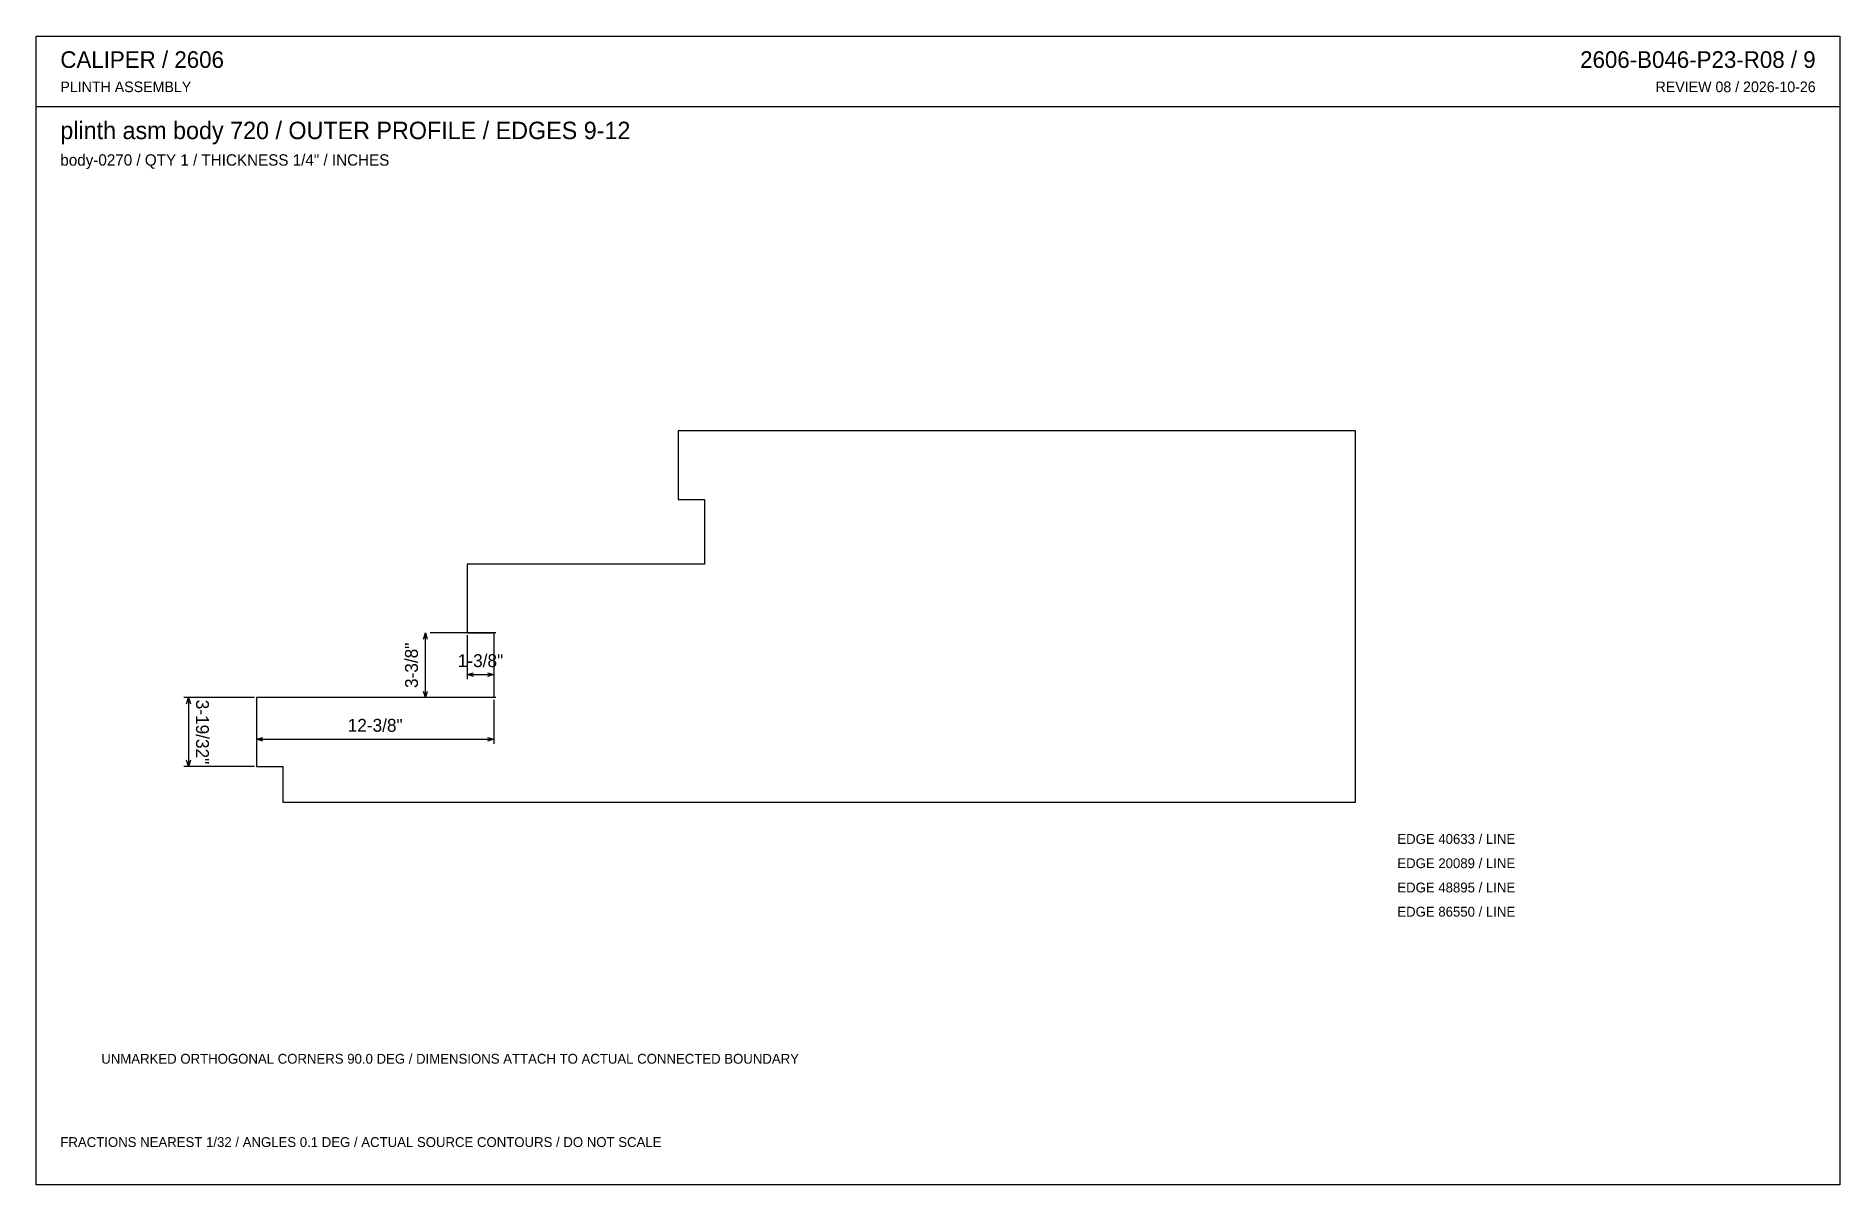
# Model space of a CAD drawing. Header units: inches. Extents: x 0.5 to 33.5, y 0.5 to 21.5.
import ezdxf
from ezdxf.enums import TextEntityAlignment as Align

# ---------------------------------------------------------------- set-up
doc = ezdxf.new("R2010")
doc.units = ezdxf.units.IN
doc.header["$MEASUREMENT"] = 0

msp = doc.modelspace()

# ---------------------------------------------------------------- linework, layer by layer
at = {"layer": 'ANNOTATION'}
for p, q in [((7.573, 10.477), (7.608, 10.588)), ((7.608, 9.403), (7.608, 10.588)), ((7.608, 10.588), (7.642, 10.477)), ((8.899, 10.588), (7.691, 10.588)), ((8.375, 10.546), (8.375, 9.741)), ((8.858, 10.546), (8.858, 9.741)), ((8.375, 9.824), (8.486, 9.859)), ((8.375, 9.824), (8.858, 9.824)), ((8.486, 9.789), (8.375, 9.824)), ((8.746, 9.859), (8.858, 9.824)), ((8.858, 9.824), (8.746, 9.789)), ((4.472, 9.403), (3.181, 9.403)), ((3.229, 9.292), (3.264, 9.403)), ((3.264, 9.403), (3.264, 8.143)), ((3.264, 9.403), (3.299, 9.292)), ((4.514, 9.361), (4.514, 8.556)), ((7.608, 9.403), (7.573, 9.514)), ((7.642, 9.514), (7.608, 9.403)), ((8.899, 9.403), (7.691, 9.403)), ((8.858, 9.361), (8.858, 8.556)), ((4.514, 8.639), (4.625, 8.674)), ((4.514, 8.639), (8.858, 8.639)), ((4.625, 8.604), (4.514, 8.639)), ((8.746, 8.674), (8.858, 8.639)), ((8.858, 8.639), (8.746, 8.604)), ((4.472, 8.143), (3.181, 8.143)), ((3.264, 8.143), (3.229, 8.254)), ((3.299, 8.254), (3.264, 8.143))]:
    msp.add_line(p, q, dxfattribs=at)
at = {"layer": 'OUTLINE'}
for p, q in [((0.472, 21.528), (33.528, 21.528)), ((0.472, 0.472), (0.472, 21.528)), ((33.528, 21.528), (33.528, 0.472)), ((0.472, 20.236), (33.528, 20.236)), ((24.653, 14.293), (12.236, 14.293)), ((12.236, 14.293), (12.236, 13.033)), ((24.653, 7.485), (24.653, 14.293)), ((12.236, 13.033), (12.719, 13.033)), ((12.719, 13.033), (12.719, 11.848)), ((12.719, 11.848), (8.375, 11.848)), ((8.375, 11.848), (8.375, 10.588)), ((8.375, 10.588), (8.858, 10.588)), ((8.858, 10.588), (8.858, 9.403)), ((8.858, 9.403), (4.514, 9.403)), ((4.514, 9.403), (4.514, 8.143)), ((4.514, 8.143), (4.997, 8.143)), ((4.997, 8.143), (4.997, 7.485)), ((4.997, 7.485), (24.653, 7.485)), ((33.528, 0.472), (0.472, 0.472))]:
    msp.add_line(p, q, dxfattribs=at)

# ---------------------------------------------------------------- texts
at = {"layer": 'ANNOTATION'}
for s, height, p in [('CALIPER / 2606', 0.30556, (0.917, 20.944)), ('PLINTH ASSEMBLY', 0.19444, (0.917, 20.5)), ('plinth asm body 720 / OUTER PROFILE / EDGES 9-12', 0.31944, (0.917, 19.639)), ('body-0270 / QTY 1 / THICKNESS 1/4" / INCHES', 0.20833, (0.917, 19.153)), ('EDGE 40633 / LINE', 0.18056, (25.417, 6.722)), ('EDGE 20089 / LINE', 0.18056, (25.417, 6.278)), ('EDGE 48895 / LINE', 0.18056, (25.417, 5.833)), ('EDGE 86550 / LINE', 0.18056, (25.417, 5.389)), ('UNMARKED ORTHOGONAL CORNERS 90.0 DEG / DIMENSIONS ATTACH TO ACTUAL CONNECTED BOUNDARY', 0.18056, (1.667, 2.694)), ('FRACTIONS NEAREST 1/32 / ANGLES 0.1 DEG / ACTUAL SOURCE CONTOURS / DO NOT SCALE', 0.18056, (0.917, 1.167))]:
    msp.add_text(s, height=height, dxfattribs=at).set_placement(p)
for s, height, p in [('2606-B046-P23-R08 / 9', 0.30556, (33.083, 20.944)), ('REVIEW 08 / 2026-10-26', 0.19444, (33.083, 20.5))]:
    msp.add_text(s, height=height, dxfattribs=at).set_placement(p, align=Align.RIGHT)
for s, rotation, p in [('3-3/8"', 90, (7.469, 9.995)), ('3-19/32"', -90, (3.403, 8.773))]:
    msp.add_text(s, height=0.2361, rotation=rotation, dxfattribs=at).set_placement(p, align=Align.CENTER)
for s, p in [('1-3/8"', (8.616, 9.963)), ('12-3/8"', (6.686, 8.778))]:
    msp.add_text(s, height=0.2361, dxfattribs=at).set_placement(p, align=Align.CENTER)

doc.saveas('drawing.dxf')
